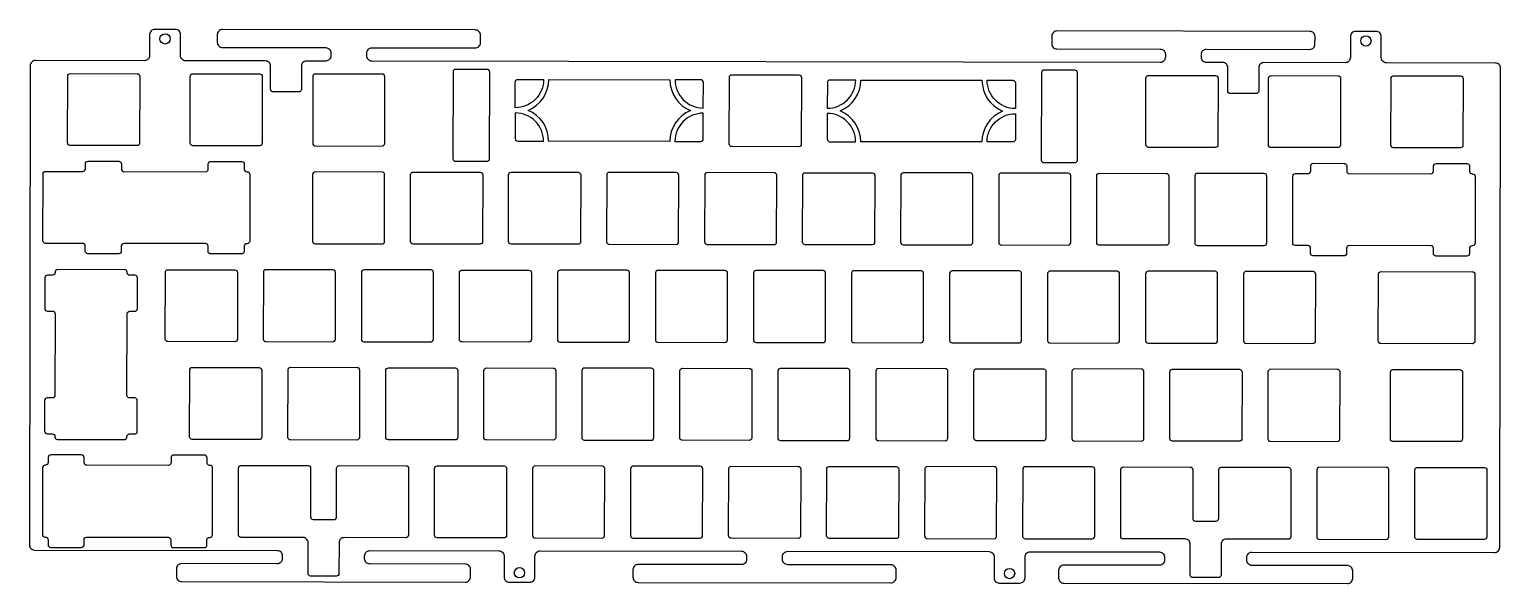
# Model space of a CAD drawing. Header units: millimetres. Extents: x -143 to 143, y -56 to 52.
import ezdxf

# ---------------------------------------------------------------- set-up
doc = ezdxf.new("R2010")
doc.units = ezdxf.units.MM
doc.layers.get('0').update_dxf_attribs({"linetype": 'CONTINUOUS'})

msp = doc.modelspace()

# ---------------------------------------------------------------- linework, layer by layer
for points in [[(113.48, -56.1, 0.414214), (114.48, -55.1), (114.48, -53.6, 0.414214), (113.48, -52.6), (94.91, -52.57, -0.414214), (93.91, -51.57), (93.91, -50.97, -0.414214), (94.91, -49.97), (142.06, -50.05, 0.414214), (143.06, -49.05), (143.22, 44.2, 0.414214), (142.22, 45.2), (121.03, 45.24, -0.414214), (120.03, 46.24), (120.04, 50.34, 0.414214), (119.04, 51.34), (115.04, 51.35, 0.414214), (114.04, 50.35), (114.03, 46.25, -0.414214), (113.03, 45.25), (97.22, 45.28, 0.414214), (96.22, 44.28), (96.21, 39.75, -0.414214), (95.71, 39.25), (90.71, 39.26, -0.414214), (90.21, 39.76), (90.22, 44.29, 0.414214), (89.22, 45.29), (86.07, 45.29, -0.414214), (85.08, 46.3), (85.08, 46.9, -0.414214), (86.08, 47.89), (106.15, 47.86, 0.414214), (107.15, 48.86), (107.16, 50.36, 0.414214), (106.16, 51.36), (57.01, 51.44, 0.414214), (56.01, 50.45), (56, 48.95, 0.414214), (57, 47.94), (77.08, 47.91, -0.414214), (78.08, 46.91), (78.08, 46.31, -0.414214), (77.07, 45.31), (-76.11, 45.57, -0.414214), (-77.11, 46.57), (-77.11, 47.17, -0.414214), (-76.11, 48.17), (-56.03, 48.14, 0.414214), (-55.03, 49.13), (-55.03, 50.63, 0.414214), (-56.03, 51.64), (-105.18, 51.72, 0.414214), (-106.18, 50.72), (-106.18, 49.22, 0.414214), (-105.18, 48.22), (-85.11, 48.19, -0.414214), (-84.11, 47.18), (-84.11, 46.58, -0.414214), (-85.11, 45.59), (-88.83, 45.59, 0.414214), (-89.83, 44.59), (-89.84, 40.07, -0.414214), (-90.34, 39.57), (-95.34, 39.58, -0.414214), (-95.84, 40.08), (-95.83, 44.6, 0.414214), (-96.83, 45.61), (-112.33, 45.63, -0.414214), (-113.33, 46.63), (-113.32, 50.73, 0.414214), (-114.32, 51.74), (-118.32, 51.74, 0.414214), (-119.32, 50.74), (-119.33, 46.64, -0.414214), (-120.33, 45.65), (-141.53, 45.68, 0.414214), (-142.53, 44.68), (-142.69, -48.57, 0.414214), (-141.69, -49.57), (-94.54, -49.65, -0.414214), (-93.54, -50.65), (-93.54, -51.25, -0.414214), (-94.54, -52.25), (-113.12, -52.22, 0.414214), (-114.12, -53.21), (-114.12, -54.71, 0.414214), (-113.12, -55.72), (-57.97, -55.81, 0.414214), (-56.97, -54.81), (-56.97, -53.31, 0.414214), (-57.97, -52.31), (-76.54, -52.28, -0.414214), (-77.54, -51.28), (-77.54, -50.68, -0.414214), (-76.54, -49.68), (-51.44, -49.72, -0.414214), (-50.44, -50.72), (-50.45, -54.82, 0.414214), (-49.45, -55.82), (-45.45, -55.83, 0.414214), (-44.45, -54.83), (-44.44, -50.73, -0.414214), (-43.44, -49.73), (-4.31, -49.8, -0.414214), (-3.32, -50.8), (-3.32, -51.4, -0.414214), (-4.32, -52.4), (-24.39, -52.37, 0.414214), (-25.39, -53.37), (-25.4, -54.87, 0.414214), (-24.4, -55.87), (24.75, -55.95, 0.414214), (25.75, -54.95), (25.76, -53.45, 0.414214), (24.76, -52.45), (4.68, -52.42, -0.414214), (3.68, -51.42), (3.68, -50.82, -0.414214), (4.69, -49.82), (43.81, -49.88, -0.414214), (44.81, -50.88), (44.8, -54.98, 0.414214), (45.8, -55.99), (49.8, -55.99, 0.414214), (50.8, -55), (50.81, -50.9, -0.414214), (51.81, -49.9), (76.91, -49.94, -0.414214), (77.91, -50.94), (77.91, -51.54, -0.414214), (76.91, -52.54), (58.33, -52.51, 0.414214), (57.33, -53.51), (57.33, -55.01, 0.414214), (58.33, -56.01)], [(-121.24, 42.62), (-121.27, 29.62, -0.414214), (-121.77, 29.12), (-134.77, 29.15, -0.414214), (-135.27, 29.65), (-135.24, 42.65, -0.414214), (-134.74, 43.15), (-121.74, 43.12, -0.414214)], [(-97.43, 42.58), (-97.45, 29.58, -0.414214), (-97.95, 29.08), (-110.95, 29.11, -0.414214), (-111.45, 29.61), (-111.43, 42.61, -0.414214), (-110.93, 43.1), (-97.93, 43.08, -0.414214)], [(-87.64, 29.57, 0.414214), (-87.14, 29.06), (-74.14, 29.04, 0.414214), (-73.64, 29.54), (-73.62, 42.54, 0.414214), (-74.12, 43.04), (-87.12, 43.06, 0.414214), (-87.62, 42.57)], [(-59.8, 44.02), (-53.8, 44.01, -0.414214), (-53.3, 43.51), (-53.33, 26.51, -0.414214), (-53.83, 26.01), (-59.83, 26.02, -0.414214), (-60.33, 26.52), (-60.3, 43.52, -0.414214)], [(-6.16, 42.93), (6.84, 42.9, -0.414214), (7.34, 42.4), (7.32, 29.4, -0.414214), (6.82, 28.9), (-6.18, 28.93, -0.414214), (-6.68, 29.43), (-6.66, 42.43, -0.414214)], [(54.5, 43.82, 0.414214), (54, 43.32), (53.97, 26.32, 0.414214), (54.47, 25.82), (60.47, 25.81, 0.414214), (60.97, 26.31), (61, 43.31, 0.414214), (60.5, 43.81)], [(-48.27, 36.5), (-48.26, 41.5, -0.414214), (-47.76, 42), (-42.76, 41.99, -0.414214)], [(-41.76, 41.99), (-18.21, 41.95, 0.302779), (-14.22, 35.94, 0.302779), (-18.23, 29.95), (-41.78, 29.99, 0.302779), (-45.77, 35.99, 0.302779)], [(-11.71, 41.44, 0.414214), (-12.21, 41.94), (-17.21, 41.95, 0.414214), (-11.72, 36.44)], [(12.38, 36.4, 0.414214), (17.89, 41.89), (12.89, 41.89, 0.414214), (12.39, 41.4)], [(18.87, 29.88, 0.302776), (14.88, 35.89, 0.302776), (18.89, 41.88), (42.44, 41.84, 0.302776), (46.43, 35.84, 0.302776), (42.42, 29.84)], [(48.94, 41.33), (48.93, 36.33, -0.414214), (43.44, 41.84), (48.44, 41.83, -0.414214)], [(74.28, 29.29), (74.31, 42.29, -0.414214), (74.81, 42.79), (87.81, 42.77, -0.414214), (88.31, 42.27), (88.28, 29.27, -0.414214), (87.78, 28.77), (74.78, 28.79, -0.414214)], [(98.62, 42.75), (111.62, 42.73, -0.414214), (112.12, 42.23), (112.1, 29.23, -0.414214), (111.6, 28.73), (98.6, 28.75, -0.414214), (98.1, 29.25), (98.12, 42.25, -0.414214)], [(135.93, 42.19), (135.91, 29.19, -0.414214), (135.41, 28.69), (122.41, 28.71, -0.414214), (121.91, 29.21), (121.93, 42.21, -0.414214), (122.43, 42.71), (135.43, 42.69, -0.414214)], [(-48.28, 30.5, 0.414214), (-47.78, 30), (-42.78, 29.99, 0.414214), (-48.27, 35.5)], [(-12.23, 29.94, 0.414214), (-11.73, 30.44), (-11.72, 35.44, 0.414214), (-17.23, 29.95)], [(12.37, 30.4, 0.414214), (12.87, 29.89), (17.87, 29.89, 0.414214), (12.38, 35.4)], [(48.93, 35.33), (48.92, 30.33, -0.414214), (48.42, 29.83), (43.42, 29.84, -0.414214)], [(-101.46, 8.04), (-107.46, 8.05, -0.414214), (-107.96, 8.55), (-107.96, 9.55, 0.414214), (-108.45, 10.05), (-124.33, 10.08, 0.414214), (-124.83, 9.58), (-124.83, 8.58, -0.414214), (-125.33, 8.08), (-131.33, 8.09, -0.414214), (-131.83, 8.59), (-131.83, 9.59, 0.414214), (-132.33, 10.09), (-139.56, 10.1, -0.414214), (-140.06, 10.6), (-140.04, 23.6, -0.414214), (-139.54, 24.1), (-132.31, 24.09, 0.414214), (-131.81, 24.59), (-131.8, 25.59, -0.414214), (-131.3, 26.09), (-125.3, 26.08, -0.414214), (-124.8, 25.58), (-124.81, 24.58, 0.414214), (-124.31, 24.08), (-108.43, 24.05, 0.414214), (-107.93, 24.55), (-107.93, 25.55, -0.414214), (-107.43, 26.05), (-101.43, 26.04, -0.414214), (-100.93, 25.54), (-100.93, 24.54, 0.414214), (-100.43, 24.04), (-100.34, 24.04, -0.414214), (-99.85, 23.54), (-99.87, 10.54, -0.414214), (-100.37, 10.04), (-100.45, 10.04, 0.414214), (-100.96, 9.54), (-100.96, 8.54, -0.414214)], [(-74.17, 9.99, 0.414214), (-73.67, 10.49), (-73.65, 23.49, 0.414214), (-74.15, 23.99), (-87.15, 24.01, 0.414214), (-87.65, 23.52), (-87.67, 10.52, 0.414214), (-87.17, 10.01)], [(-68.62, 10.48), (-68.6, 23.48, -0.414214), (-68.1, 23.98), (-55.1, 23.96, -0.414214), (-54.6, 23.46), (-54.62, 10.46, -0.414214), (-55.12, 9.96), (-68.12, 9.98, -0.414214)], [(-49.05, 23.95), (-36.05, 23.93, -0.414214), (-35.55, 23.43), (-35.57, 10.43, -0.414214), (-36.07, 9.93), (-49.07, 9.95, -0.414214), (-49.57, 10.45), (-49.55, 23.45, -0.414214)], [(-17.02, 9.9, 0.414214), (-16.52, 10.39), (-16.5, 23.39, 0.414214), (-17, 23.9), (-30, 23.92, 0.414214), (-30.5, 23.42), (-30.52, 10.42, 0.414214), (-30.02, 9.92)], [(2.55, 23.36, 0.414214), (2.05, 23.86), (-10.95, 23.88, 0.414214), (-11.45, 23.39), (-11.47, 10.39, 0.414214), (-10.97, 9.88), (2.03, 9.86, 0.414214), (2.53, 10.36)], [(21.08, 9.83), (8.08, 9.85, -0.414214), (7.58, 10.35), (7.6, 23.35, -0.414214), (8.1, 23.85), (21.1, 23.83, -0.414214), (21.6, 23.33), (21.58, 10.33, -0.414214)], [(27.15, 23.82, 0.414214), (26.65, 23.32), (26.63, 10.32, 0.414214), (27.13, 9.82), (40.13, 9.8, 0.414214), (40.63, 10.3), (40.65, 23.3, 0.414214), (40.15, 23.8)], [(59.18, 9.77, 0.414214), (59.68, 10.26), (59.7, 23.26, 0.414214), (59.2, 23.77), (46.2, 23.79, 0.414214), (45.7, 23.29), (45.68, 10.29, 0.414214), (46.18, 9.79)], [(78.23, 9.73), (65.23, 9.76, -0.414214), (64.73, 10.26), (64.75, 23.26, -0.414214), (65.25, 23.76), (78.25, 23.73, -0.414214), (78.75, 23.23), (78.73, 10.23, -0.414214)], [(83.78, 10.22, 0.414214), (84.28, 9.72), (97.28, 9.7, 0.414214), (97.78, 10.2), (97.8, 23.2, 0.414214), (97.3, 23.7), (84.3, 23.72, 0.414214), (83.8, 23.22)], [(136.67, 7.63), (130.67, 7.64, -0.414214), (130.17, 8.14), (130.17, 9.14, 0.414214), (129.67, 9.65), (113.79, 9.67, 0.414214), (113.29, 9.17), (113.29, 8.17, -0.414214), (112.79, 7.67), (106.79, 7.68, -0.414214), (106.29, 8.19), (106.29, 9.19, 0.414214), (105.79, 9.69), (103.33, 9.69, -0.414214), (102.83, 10.19), (102.85, 23.19, -0.414214), (103.35, 23.69), (105.82, 23.69, 0.414214), (106.32, 24.19), (106.32, 25.19, -0.414214), (106.82, 25.68), (112.82, 25.67, -0.414214), (113.32, 25.17), (113.32, 24.17, 0.414214), (113.82, 23.67), (129.69, 23.65, 0.414214), (130.19, 24.14), (130.2, 25.14, -0.414214), (130.7, 25.64), (136.7, 25.63, -0.414214), (137.2, 25.13), (137.19, 24.13, 0.414214), (137.69, 23.63), (137.78, 23.63, -0.414214), (138.28, 23.13), (138.26, 10.13, -0.414214), (137.76, 9.63), (137.67, 9.63, 0.414214), (137.17, 9.13), (137.17, 8.13, -0.414214)], [(-139.7, -2.58, 0.414214), (-139.2, -3.08), (-138.2, -3.08, -0.414214), (-137.7, -3.58), (-137.73, -19.46, -0.414214), (-138.23, -19.96), (-139.23, -19.95, 0.414214), (-139.73, -20.45), (-139.74, -26.45, 0.414214), (-139.24, -26.95), (-138.24, -26.96, -0.414214), (-137.74, -27.46), (-137.74, -27.54, 0.414214), (-137.24, -28.04), (-124.24, -28.07, 0.414214), (-123.74, -27.57), (-123.74, -27.48, -0.414214), (-123.24, -26.98), (-122.24, -26.98, 0.414214), (-121.74, -26.48), (-121.73, -20.48, 0.414214), (-122.23, -19.98), (-123.23, -19.98, -0.414214), (-123.73, -19.48), (-123.7, -3.6, -0.414214), (-123.2, -3.11), (-122.2, -3.11, 0.414214), (-121.7, -2.61), (-121.69, 3.39, 0.414214), (-122.19, 3.89), (-123.19, 3.89, -0.414214), (-123.69, 4.4), (-123.69, 4.48, 0.414214), (-124.19, 4.98), (-137.19, 5.01, 0.414214), (-137.69, 4.51), (-137.69, 4.42, -0.414214), (-138.19, 3.92), (-139.19, 3.92, 0.414214), (-139.69, 3.42)], [(-102.78, -9.04), (-115.78, -9.02, -0.414214), (-116.28, -8.52), (-116.26, 4.48, -0.414214), (-115.76, 4.98), (-102.76, 4.96, -0.414214), (-102.26, 4.46), (-102.28, -8.54, -0.414214)], [(-96.71, 4.98, 0.414214), (-97.21, 4.48), (-97.23, -8.52, 0.414214), (-96.73, -9.02), (-83.73, -9.04, 0.414214), (-83.23, -8.54), (-83.21, 4.46, 0.414214), (-83.71, 4.96)], [(-78.18, -8.55, 0.414214), (-77.68, -9.05), (-64.68, -9.07, 0.414214), (-64.18, -8.57), (-64.16, 4.43, 0.414214), (-64.66, 4.93), (-77.66, 4.95, 0.414214), (-78.16, 4.45)], [(-59.13, -8.58), (-59.11, 4.42, -0.414214), (-58.61, 4.92), (-45.61, 4.89, -0.414214), (-45.11, 4.39), (-45.13, -8.61, -0.414214), (-45.63, -9.11), (-58.63, -9.08, -0.414214)], [(-39.56, 4.88, 0.414214), (-40.06, 4.38), (-40.08, -8.62, 0.414214), (-39.58, -9.12), (-26.58, -9.14, 0.414214), (-26.08, -8.64), (-26.06, 4.36, 0.414214), (-26.56, 4.86)], [(-20.51, 4.85, 0.414214), (-21.01, 4.35), (-21.03, -8.65, 0.414214), (-20.53, -9.15), (-7.53, -9.17, 0.414214), (-7.03, -8.67), (-7.01, 4.33, 0.414214), (-7.51, 4.83)], [(11.52, -9.2, 0.414214), (12.02, -8.7), (12.04, 4.3, 0.414214), (11.54, 4.8), (-1.46, 4.82, 0.414214), (-1.96, 4.32), (-1.98, -8.68, 0.414214), (-1.48, -9.18)], [(17.07, -8.71, 0.414214), (17.57, -9.21), (30.57, -9.24, 0.414214), (31.07, -8.74), (31.09, 4.26, 0.414214), (30.59, 4.76), (17.59, 4.79, 0.414214), (17.09, 4.29)], [(50.14, 4.23, 0.414214), (49.64, 4.73), (36.64, 4.75, 0.414214), (36.14, 4.25), (36.12, -8.75, 0.414214), (36.62, -9.25), (49.62, -9.27, 0.414214), (50.12, -8.77)], [(55.69, 4.72, 0.414214), (55.19, 4.22), (55.17, -8.78, 0.414214), (55.67, -9.28), (68.67, -9.3, 0.414214), (69.17, -8.8), (69.19, 4.2, 0.414214), (68.69, 4.7)], [(74.22, -8.81, 0.414214), (74.72, -9.31), (87.72, -9.33, 0.414214), (88.22, -8.83), (88.24, 4.17, 0.414214), (87.74, 4.67), (74.74, 4.69, 0.414214), (74.24, 4.19)], [(93.27, -8.84, 0.414214), (93.77, -9.34), (106.77, -9.37, 0.414214), (107.27, -8.87), (107.29, 4.13, 0.414214), (106.79, 4.63), (93.79, 4.66, 0.414214), (93.29, 4.16)], [(119.99, 4.61), (137.75, 4.58, -0.414214), (138.25, 4.08), (138.23, -8.92, -0.414214), (137.72, -9.42), (119.96, -9.39, -0.414214), (119.46, -8.89), (119.48, 4.11, -0.414214)], [(-97.53, -14.57), (-97.55, -27.57, -0.414214), (-98.05, -28.07), (-111.05, -28.04, -0.414214), (-111.55, -27.54), (-111.53, -14.54, -0.414214), (-111.03, -14.04), (-98.03, -14.07, -0.414214)], [(-78.48, -14.6, 0.414214), (-78.98, -14.1), (-91.98, -14.08, 0.414214), (-92.48, -14.58), (-92.5, -27.58, 0.414214), (-92, -28.08), (-79, -28.1, 0.414214), (-78.5, -27.6)], [(-59.43, -14.63), (-59.45, -27.63, -0.414214), (-59.95, -28.13), (-72.95, -28.11, -0.414214), (-73.45, -27.61), (-73.43, -14.61, -0.414214), (-72.93, -14.11), (-59.93, -14.13, -0.414214)], [(-40.9, -28.16), (-53.9, -28.14, -0.414214), (-54.4, -27.64), (-54.38, -14.64, -0.414214), (-53.88, -14.14), (-40.88, -14.16, -0.414214), (-40.38, -14.67), (-40.4, -27.67, -0.414214)], [(-21.33, -14.7, 0.414214), (-21.83, -14.2), (-34.83, -14.17, 0.414214), (-35.33, -14.67), (-35.35, -27.67, 0.414214), (-34.85, -28.17), (-21.85, -28.2, 0.414214), (-21.35, -27.7)], [(-2.8, -28.23), (-15.8, -28.21, -0.414214), (-16.3, -27.71), (-16.28, -14.71, -0.414214), (-15.78, -14.21), (-2.78, -14.23, -0.414214), (-2.28, -14.73), (-2.3, -27.73, -0.414214)], [(2.75, -27.74, 0.414214), (3.25, -28.24), (16.25, -28.26, 0.414214), (16.75, -27.76), (16.77, -14.76, 0.414214), (16.27, -14.26), (3.27, -14.24, 0.414214), (2.77, -14.74)], [(35.3, -28.29, 0.414214), (35.8, -27.79), (35.82, -14.79, 0.414214), (35.32, -14.29), (22.32, -14.27, 0.414214), (21.82, -14.77), (21.8, -27.77, 0.414214), (22.3, -28.27)], [(40.85, -27.8), (40.87, -14.8, -0.414214), (41.37, -14.3), (54.37, -14.33, -0.414214), (54.87, -14.83), (54.85, -27.83, -0.414214), (54.35, -28.33), (41.35, -28.3, -0.414214)], [(73.4, -28.36, 0.414214), (73.9, -27.86), (73.92, -14.86, 0.414214), (73.42, -14.36), (60.42, -14.34, 0.414214), (59.92, -14.84), (59.9, -27.84, 0.414214), (60.4, -28.34)], [(92.97, -14.89), (92.95, -27.89, -0.414214), (92.45, -28.39), (79.45, -28.37, -0.414214), (78.95, -27.87), (78.97, -14.87, -0.414214), (79.47, -14.37), (92.47, -14.39, -0.414214)], [(98.52, -14.4, 0.414214), (98.02, -14.9), (98, -27.9, 0.414214), (98.5, -28.4), (111.5, -28.42, 0.414214), (112, -27.92), (112.02, -14.92, 0.414214), (111.52, -14.42)], [(135.83, -14.96), (135.81, -27.96, -0.414214), (135.31, -28.46), (122.31, -28.44, -0.414214), (121.81, -27.94), (121.83, -14.94, -0.414214), (122.33, -14.44), (135.33, -14.46, -0.414214)], [(-139.07, -48.55, 0.414214), (-138.58, -49.05), (-132.58, -49.06, 0.414214), (-132.07, -48.56), (-132.07, -47.56, -0.414214), (-131.57, -47.06), (-115.7, -47.09, -0.414214), (-115.2, -47.59), (-115.2, -48.59, 0.414214), (-114.7, -49.09), (-108.7, -49.1, 0.414214), (-108.2, -48.6), (-108.2, -47.6, -0.414214), (-107.7, -47.1), (-107.61, -47.1, 0.414214), (-107.11, -46.6), (-107.09, -33.6, 0.414214), (-107.59, -33.1), (-107.67, -33.1, -0.414214), (-108.17, -32.6), (-108.17, -31.6, 0.414214), (-108.67, -31.1), (-114.67, -31.09, 0.414214), (-115.17, -31.59), (-115.17, -32.59, -0.414214), (-115.67, -33.09), (-131.55, -33.06, -0.414214), (-132.05, -32.56), (-132.05, -31.56, 0.414214), (-132.54, -31.06), (-138.54, -31.05, 0.414214), (-139.05, -31.55), (-139.05, -32.55, -0.414214), (-139.55, -33.05), (-139.64, -33.05, 0.414214), (-140.14, -33.55), (-140.16, -46.55, 0.414214), (-139.66, -47.05), (-139.57, -47.05, -0.414214), (-139.07, -47.55)], [(-88.53, -54.13), (-88.52, -48.13, 0.414214), (-89.52, -47.13), (-101.56, -47.11, -0.414214), (-102.06, -46.61), (-102.04, -33.61, -0.414214), (-101.54, -33.11), (-88.54, -33.13, -0.414214), (-88.04, -33.63), (-88.05, -43.13, 0.414214), (-87.55, -43.63), (-83.5, -43.64, 0.414214), (-83, -43.14), (-82.99, -33.64, -0.414214), (-82.49, -33.14), (-69.49, -33.17, -0.414214), (-68.99, -33.67), (-69.01, -46.67, -0.414214), (-69.51, -47.17), (-81.52, -47.15, 0.414214), (-82.52, -48.14), (-82.53, -54.14, -0.414214), (-83.04, -54.64), (-88.04, -54.63, -0.414214)], [(-63.96, -46.68), (-63.94, -33.68, -0.414214), (-63.44, -33.18), (-50.44, -33.2, -0.414214), (-49.94, -33.7), (-49.96, -46.7, -0.414214), (-50.46, -47.2), (-63.46, -47.18, -0.414214)], [(-44.91, -46.71, 0.414214), (-44.41, -47.21), (-31.41, -47.23, 0.414214), (-30.91, -46.73), (-30.89, -33.73, 0.414214), (-31.39, -33.23), (-44.39, -33.21, 0.414214), (-44.89, -33.71)], [(-12.36, -47.26, 0.414214), (-11.86, -46.76), (-11.84, -33.76, 0.414214), (-12.34, -33.26), (-25.34, -33.24, 0.414214), (-25.84, -33.74), (-25.86, -46.74, 0.414214), (-25.36, -47.24)], [(7.21, -33.8), (7.19, -46.8, -0.414214), (6.69, -47.3), (-6.31, -47.27, -0.414214), (-6.81, -46.77), (-6.79, -33.77, -0.414214), (-6.29, -33.27), (6.71, -33.3, -0.414214)], [(26.26, -33.83), (26.24, -46.83, -0.414214), (25.74, -47.33), (12.74, -47.31, -0.414214), (12.24, -46.8), (12.26, -33.8, -0.414214), (12.76, -33.31), (25.76, -33.33, -0.414214)], [(44.79, -47.36, 0.414214), (45.29, -46.86), (45.31, -33.86, 0.414214), (44.81, -33.36), (31.81, -33.34, 0.414214), (31.31, -33.84), (31.29, -46.84, 0.414214), (31.79, -47.34)], [(50.34, -46.87, 0.414214), (50.84, -47.37), (63.84, -47.39, 0.414214), (64.34, -46.89), (64.36, -33.89, 0.414214), (63.86, -33.39), (50.86, -33.37, 0.414214), (50.36, -33.87)], [(82.9, -54.43), (82.91, -48.42, 0.414214), (81.92, -47.42), (69.89, -47.4, -0.414214), (69.39, -46.9), (69.41, -33.9, -0.414214), (69.91, -33.4), (82.91, -33.42, -0.414214), (83.41, -33.93), (83.4, -43.43, 0.414214), (83.9, -43.93), (87.95, -43.93, 0.414214), (88.45, -43.43), (88.46, -33.93, -0.414214), (88.96, -33.44), (101.96, -33.46, -0.414214), (102.46, -33.96), (102.44, -46.96, -0.414214), (101.94, -47.46), (89.92, -47.44, 0.414214), (88.91, -48.43), (88.9, -54.44, -0.414214), (88.4, -54.93), (83.4, -54.93, -0.414214)], [(121.51, -33.99, 0.414214), (121.01, -33.49), (108.01, -33.47, 0.414214), (107.51, -33.97), (107.49, -46.97, 0.414214), (107.99, -47.47), (120.99, -47.49, 0.414214), (121.49, -46.99)], [(127.06, -33.5), (140.06, -33.52, -0.414214), (140.56, -34.02), (140.54, -47.02, -0.414214), (140.04, -47.52), (127.04, -47.5, -0.414214), (126.54, -47), (126.56, -34, -0.414214)]]:
    msp.add_lwpolyline(points, format="xyb", close=True)
for centre in [(-116.33, 49.89), (117.04, 49.49), (-47.45, -53.98), (47.8, -54.14)]:
    msp.add_circle(centre, 1)

doc.saveas('drawing.dxf')
